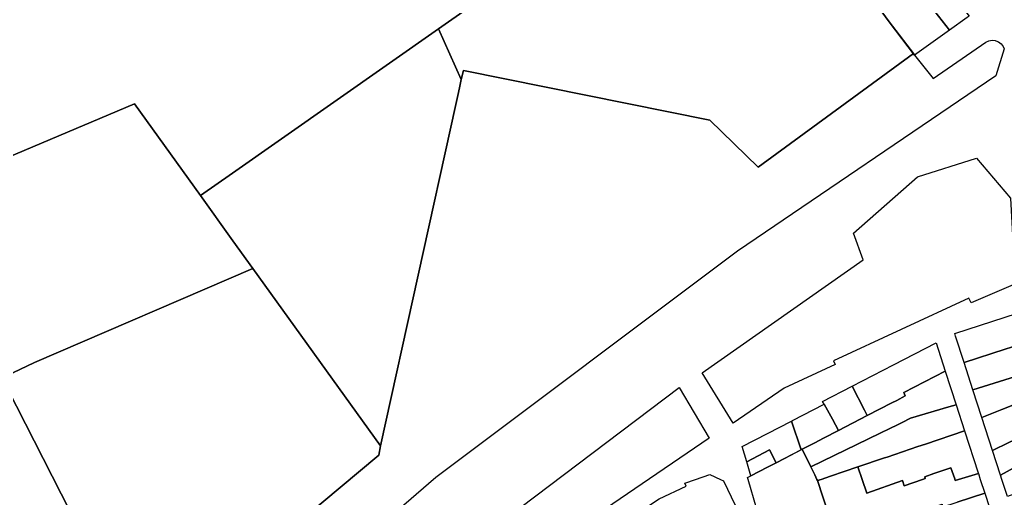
# Model space of a CAD drawing. Header units: metres. Extents: x 3 to 1027712, y 40 to 4430649.
# Drawn here: x 510162.5 to 510379.5, y 4411631.6 to 4411737 of the extents above; entities that cross this region are included whole.
import ezdxf

# ---------------------------------------------------------------- set-up
doc = ezdxf.new("R2010")
doc.units = ezdxf.units.M
doc.header["$MEASUREMENT"] = 0
doc.layers.add('A.ES.SDGC.CP.07003.cadastralparcel — CadastralParcel', color=1, linetype='Continuous')

msp = doc.modelspace()

# ---------------------------------------------------------------- linework, layer by layer
at = {"layer": 'A.ES.SDGC.CP.07003.cadastralparcel — CadastralParcel', "color": 7, "linetype": 'Continuous', "flags": 128}
for points in [[(510259.73, 4411723.77), (510254.72, 4411734.99), (510279.79, 4411752.57), (510291.94, 4411761.09), (510307.11, 4411771.72), (510315.12, 4411767.6), (510339.36, 4411755.13), (510343.67, 4411750.17), (510345.94, 4411747.15), (510348.17, 4411744.19), (510350.03, 4411741.74), (510352.29, 4411738.73), (510353.96, 4411736.52), (510359.25, 4411729.49), (510325.09, 4411704.52), (510314.46, 4411714.82), (510260.18, 4411725.8), (510259.73, 4411723.77)], [(510359.75, 4411752.63), (510360.16, 4411752.93), (510362.55, 4411749.75), (510365.2, 4411746.22), (510368.2, 4411742.24), (510371.56, 4411737.77), (510371.12, 4411737.45), (510367.22, 4411734.68), (510361.53, 4411741.93), (510357.83, 4411745.83), (510356.13, 4411747.62), (510354.79, 4411749.02), (510354.94, 4411749.12), (510359.75, 4411752.63)], [(510356.13, 4411747.62), (510357.83, 4411745.83), (510361.53, 4411741.93), (510367.22, 4411734.68), (510366.68, 4411734.29), (510359.5, 4411729.16), (510353.96, 4411736.52), (510352.29, 4411738.73), (510350.03, 4411741.74), (510348.17, 4411744.19), (510352.1, 4411747.06), (510352.62, 4411747.44), (510354.79, 4411749.02), (510356.13, 4411747.62)], [(510209.37, 4411703.19), (510254.72, 4411734.99), (510259.73, 4411723.77), (510259.33, 4411721.97), (510258.96, 4411720.3), (510258.52, 4411718.28), (510241.92, 4411643.14), (510213.83, 4411682.17), (510209.44, 4411688.28), (510202.28, 4411698.22), (510209.37, 4411703.19)], [(510383.81, 4411679.71), (510371.96, 4411674.63), (510371.49, 4411675.64), (510341.67, 4411661.84), (510342.06, 4411661), (510330.83, 4411655.81), (510319.61, 4411648.09), (510312.73, 4411659.19), (510348.21, 4411684.05), (510346.04, 4411689.96), (510360.16, 4411702.39), (510373.19, 4411706.49), (510380.67, 4411697.69), (510381.27, 4411685.5), (510383.81, 4411679.71)], [(510177.48, 4411621.02), (510159.81, 4411655.72), (510160.96, 4411659.18), (510165.77, 4411661.49), (510213.83, 4411682.17), (510241.92, 4411643.14), (510241.59, 4411641.04), (510196.31, 4411603.18), (510189.46, 4411597.5), (510182.6, 4411610.97), (510177.48, 4411621.02)], [(510383.97, 4411665.84), (510380.85, 4411664.83), (510379.47, 4411664.38), (510370.43, 4411661.45), (510368.54, 4411667.3), (510368.35, 4411667.88), (510382.16, 4411672.36), (510382.52, 4411671.08), (510383.12, 4411668.94), (510383.45, 4411667.72), (510383.97, 4411665.84)], [(510389.18, 4411667.53), (510391.89, 4411661.61), (510388.15, 4411660.43), (510387.67, 4411660.28), (510381.73, 4411658.4), (510372.37, 4411655.45), (510370.43, 4411661.45), (510379.47, 4411664.38), (510380.85, 4411664.83), (510385.02, 4411666.18), (510388.15, 4411667.2), (510389.18, 4411667.53)], [(510354.91, 4411660.97), (510364.28, 4411665.79), (510366.29, 4411659.59), (510357.15, 4411654.86), (510357.48, 4411654.12), (510355.6, 4411653.14), (510354.52, 4411652.58), (510349.12, 4411649.78), (510348.48, 4411651.01), (510345.77, 4411656.27), (510354.91, 4411660.97)], [(510391.89, 4411661.61), (510392, 4411661.36), (510393.66, 4411657), (510392.69, 4411656.62), (510389.74, 4411655.45), (510388.15, 4411654.82), (510387.49, 4411654.56), (510383.74, 4411653.07), (510378.73, 4411651.09), (510374.34, 4411649.35), (510372.37, 4411655.45), (510381.73, 4411658.4), (510387.67, 4411660.28), (510388.15, 4411660.43), (510391.89, 4411661.61)], [(510357.15, 4411654.86), (510366.29, 4411659.59), (510368.69, 4411652.17), (510367.04, 4411651.68), (510358.64, 4411649.18), (510356.76, 4411648.26), (510355.78, 4411647.78), (510354.04, 4411646.93), (510351.92, 4411645.89), (510336.71, 4411638.46), (510334.81, 4411642.36), (510337.53, 4411643.77), (510339.5, 4411644.79), (510342.81, 4411646.51), (510349.12, 4411649.78), (510354.52, 4411652.58), (510355.6, 4411653.14), (510357.48, 4411654.12), (510357.15, 4411654.86)], [(510339.6, 4411652.26), (510339.24, 4411652.91), (510345.77, 4411656.27), (510348.48, 4411651.01), (510349.12, 4411649.78), (510342.81, 4411646.51), (510341.42, 4411649), (510339.6, 4411652.26)], [(510387.49, 4411654.56), (510388.15, 4411654.82), (510389.74, 4411655.45), (510390.59, 4411652.81), (510390.16, 4411652.59), (510388.59, 4411651.8), (510389, 4411650.52), (510388.15, 4411650.09), (510387.69, 4411649.86), (510388.15, 4411648.74), (510388.55, 4411647.77), (510388.15, 4411647.58), (510386.17, 4411646.63), (510383.9, 4411645.55), (510380.3, 4411643.83), (510376.68, 4411642.1), (510374.34, 4411649.35), (510378.73, 4411651.09), (510383.74, 4411653.07), (510387.49, 4411654.56)], [(510332.68, 4411648.7), (510339.6, 4411652.26), (510341.42, 4411649), (510342.81, 4411646.51), (510339.5, 4411644.79), (510337.53, 4411643.77), (510334.81, 4411642.36), (510334.54, 4411642.22), (510332.42, 4411648.57), (510332.68, 4411648.7)], [(510368.69, 4411652.17), (510370.55, 4411646.41), (510361.93, 4411643.5), (510360.26, 4411642.94), (510353.52, 4411640.66), (510352.92, 4411640.46), (510347, 4411638.46), (510341.01, 4411636.43), (510338.96, 4411635.74), (510338.16, 4411635.47), (510338.03, 4411635.74), (510337.54, 4411636.75), (510336.71, 4411638.46), (510351.92, 4411645.89), (510354.04, 4411646.93), (510355.78, 4411647.78), (510356.76, 4411648.26), (510358.64, 4411649.18), (510367.04, 4411651.68), (510368.69, 4411652.17)], [(510322.57, 4411639.62), (510321.58, 4411642.99), (510327.16, 4411645.86), (510332.42, 4411648.57), (510334.54, 4411642.22), (510330.86, 4411640.31), (510329.04, 4411639.37), (510327.57, 4411642.21), (510322.57, 4411639.62)], [(510392.75, 4411644.44), (510392.83, 4411644.19), (510387.04, 4411641.26), (510384.55, 4411639.99), (510382.05, 4411638.63), (510378.44, 4411636.67), (510376.68, 4411642.1), (510380.3, 4411643.83), (510383.9, 4411645.55), (510386.17, 4411646.63), (510388.15, 4411647.58), (510388.55, 4411647.77), (510391.26, 4411649.07), (510392.75, 4411644.44)], [(510373.54, 4411637.15), (510373.58, 4411637.03), (510368.45, 4411635.51), (510368.35, 4411635.82), (510367.47, 4411638.31), (510363.75, 4411637.01), (510361.77, 4411636.31), (510361.88, 4411635.95), (510361.28, 4411635.74), (510357.23, 4411634.32), (510356.89, 4411635.48), (510349.03, 4411632.68), (510347.96, 4411635.74), (510347, 4411638.46), (510352.92, 4411640.46), (510353.52, 4411640.66), (510360.26, 4411642.94), (510361.93, 4411643.5), (510370.55, 4411646.41), (510373.54, 4411637.15)], [(510329.04, 4411639.37), (510327.16, 4411638.39), (510323.49, 4411636.49), (510322.57, 4411639.62), (510327.57, 4411642.21), (510329.04, 4411639.37)], [(510332.29, 4411603.45), (510332.23, 4411603.7), (510327.16, 4411621.03), (510324.72, 4411629.39), (510322.86, 4411635.74), (510322.75, 4411636.11), (510323.49, 4411636.49), (510327.16, 4411638.39), (510329.04, 4411639.37), (510330.86, 4411640.31), (510334.81, 4411642.36), (510336.71, 4411638.46), (510337.54, 4411636.75), (510338.03, 4411635.74), (510338.16, 4411635.47), (510341.69, 4411624.73), (510342.5, 4411622.28), (510344.05, 4411617.56), (510345.46, 4411613.25), (510345.96, 4411611.73), (510347.08, 4411608.33), (510332.9, 4411602.95), (510332.5, 4411602.81), (510332.29, 4411603.45)], [(510382.05, 4411638.63), (510384.55, 4411639.99), (510386.3, 4411635.74), (510386.83, 4411634.44), (510379.95, 4411631.99), (510378.74, 4411635.74), (510378.44, 4411636.67), (510382.05, 4411638.63)], [(510320.42, 4411627.22), (510305.28, 4411619.18), (510296.22, 4411614.37), (510295.08, 4411615.49), (510289.04, 4411622.04), (510303.29, 4411631.43), (510309.24, 4411634.22), (510308.91, 4411634.93), (510311.27, 4411635.74), (510314.44, 4411636.83), (510316.8, 4411635.74), (510317.47, 4411635.43), (510320.01, 4411630.02), (510319.27, 4411629.67), (510319.85, 4411628.44), (510320.42, 4411627.22)], [(510368.91, 4411630.7), (510374.99, 4411632.68), (510377.03, 4411626.38), (510367.79, 4411623.96), (510367.39, 4411625.06), (510364.78, 4411624.23), (510364.21, 4411625.58), (510362.74, 4411625.03), (510359.82, 4411623.93), (510358.45, 4411627.88), (510361.42, 4411628.86), (510365.6, 4411630.24), (510365.78, 4411629.68), (510368.91, 4411630.7)]]:
    msp.add_lwpolyline(points, close=True, dxfattribs=at)
for points in [[(510279.79, 4411752.57), (510254.72, 4411734.99), (510209.37, 4411703.19), (510202.28, 4411698.22), (510187.74, 4411718.43), (510144.84, 4411700.33), (510132.24, 4411718.82), (510111.39, 4411710.35), (510107.05, 4411708.59), (510098, 4411739.27)], [(510196.31, 4411603.18), (510241.59, 4411641.04), (510241.92, 4411643.14), (510258.52, 4411718.28), (510258.96, 4411720.3), (510259.33, 4411721.97), (510259.73, 4411723.77), (510260.18, 4411725.8), (510314.46, 4411714.82), (510325.09, 4411704.52), (510359.25, 4411729.49), (510359.5, 4411729.16), (510359.5, 4411729.16), (510363.6, 4411724.04), (510375.19, 4411732.01), (510375.85, 4411732.32), (510376.57, 4411732.44), (510377.3, 4411732.36), (510377.42, 4411732.33), (510377.98, 4411732.09), (510378.56, 4411731.64), (510379, 4411731.05), (510379.22, 4411730.52), (510377.42, 4411724.57), (510320.51, 4411685.97), (510254.15, 4411636.16), (510203.68, 4411592.53)], [(510144.84, 4411700.33), (510187.74, 4411718.43), (510202.28, 4411698.22), (510209.44, 4411688.28), (510213.83, 4411682.17), (510165.77, 4411661.49), (510160.96, 4411659.18)], [(510159.81, 4411655.72), (510177.48, 4411621.02), (510182.6, 4411610.97), (510189.46, 4411597.5), (510164.32, 4411576.64), (510163.9, 4411576.81), (510161.8, 4411577.49)], [(510263.19, 4411622.33), (510307.67, 4411655.94), (510314.3, 4411644.83), (510263.62, 4411610.2)], [(510341.69, 4411624.73), (510338.16, 4411635.47), (510338.96, 4411635.74), (510341.01, 4411636.43), (510347, 4411638.46), (510347.96, 4411635.74), (510349.03, 4411632.68), (510356.89, 4411635.48), (510357.23, 4411634.32), (510361.28, 4411635.74), (510361.88, 4411635.95), (510361.77, 4411636.31), (510363.75, 4411637.01), (510367.47, 4411638.31), (510368.35, 4411635.82), (510368.45, 4411635.51), (510373.58, 4411637.03), (510374, 4411635.74), (510374.99, 4411632.68), (510368.91, 4411630.7)]]:
    msp.add_lwpolyline(points, dxfattribs=at)

doc.saveas('drawing.dxf')
